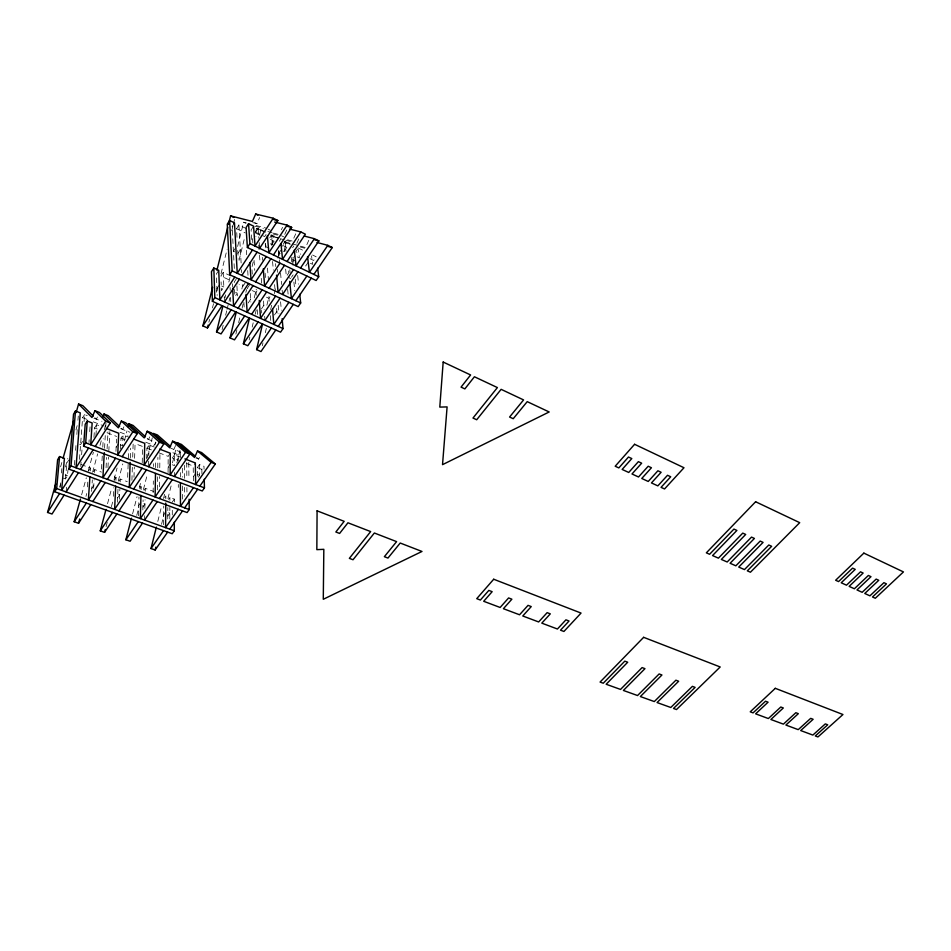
<?xml version="1.0" encoding="UTF-8"?>
<svg xmlns="http://www.w3.org/2000/svg" width="951" height="951" viewBox="0 0 951 951"><rect width="100%" height="100%" fill="white"/><g stroke="black" fill="none" stroke-linecap="round" stroke-linejoin="round"><path stroke-width="0.71" stroke-dasharray="4.75 3.57" d="M174.354 501.997L174.354 499.12L169.908 497.468L168.553 499.43M174.449 476.51L174.461 472.421M180.999 457.395L174.485 454.875L174.473 465.61L172.345 464.789M172.286 515.014L172.297 509.26M169.801 518.937L169.849 507.43M169.884 500.321L169.908 497.468M165.819 498.811L165.843 495.97L164.487 497.932M167.756 518.984L167.828 507.537M168.065 472.576L168.172 456.361L170.277 453.235M163.56 524.786L163.738 506.039M159.518 486.805L159.649 476.546M159.768 467.714L159.958 452.878M157.426 489.872L157.616 476.665M157.747 467.785L157.902 457.395M155.584 467.619L155.679 461.675M153.135 492.701L153.337 480.956M153.598 466.525L153.646 463.708M146.692 458.929L146.941 448.171L149.034 445.009L154.347 447.065M148.606 465.324L148.689 461.223M148.808 455.755L149.034 445.009M144.588 520.102L144.683 515.727M144.861 508.428L145.063 499.762M145.265 491.215L145.337 488.362L153.539 491.405M142.852 509.962L143.102 499.905M141.117 489.682L141.188 486.829L138.406 485.795M142.222 462.757L142.65 446.506L134.531 443.38M138.442 515.751L138.977 496.957M133.984 477.271L134.317 466.989M134.602 458.299L135.101 442.797M131.916 480.374L132.355 467.143M132.7 457.146L133.176 443.047M130.311 458.085L130.656 448.23M127.66 477.307L128.159 464.064M128.373 458.37L128.682 449.906M119.434 499.192L119.874 489.087M120.171 481.943L120.302 479.078L127.268 481.658M129.859 437.567L123.083 434.952L122.631 445.722L120.432 444.878M117.413 502.235L117.983 489.254M120.539 448.943L121.003 438.149L123.083 434.952M115.951 480.374L116.081 477.509L112.087 476.035M113.335 496.291L113.74 487.708M115.939 451.368L116.509 439.16M107.95 467.559L108.497 457.241M108.806 451.356L109.841 431.599M106.06 467.761L106.619 457.443M107.083 448.836L107.998 431.885M104.551 448.301L105.264 435.594M105.739 427.13L105.977 422.886M101.507 469.069L102.28 455.802M102.767 447.208L103.255 438.72M93.614 488.315L94.161 479.649M94.613 472.481L94.791 469.616L101.448 472.088M91.605 491.405L92.342 479.863M95.944 435.487L96.622 424.693L102.149 426.833M90.297 470.888L90.488 468.023L81.001 464.504M93.947 437.401L94.565 427.938L96.622 424.693M87.444 486.888L87.932 479.708M88.99 442.524L89.18 439.778M89.739 431.623L90.107 426.226M80.752 466.501L81.085 462.067M81.62 454.697L82.059 448.789M84.057 421.626L84.58 414.553L87.254 415.599M79.48 459.369L82.606 417.703L84.58 414.553M74.428 465.087L74.903 459.178M75.593 450.31L76.056 444.402M76.841 434.429L77.281 428.77M77.946 420.271L78.279 416.027M66.13 491.964L66.748 484.606M63.277 478.103L65.488 478.9L67.473 475.773L67.961 470.032M65.488 478.9L66.82 463.089L68.793 459.975M60.151 487.601L60.662 481.717M61.435 472.98L61.815 468.665M262.31 345.748L262.975 342.859M265.317 332.719L266.316 328.38M270.643 309.562L271.653 305.212M274.316 293.633L275.647 287.844M283.98 251.646L285.989 242.957L283.897 241.934M266.886 305.271L268.871 296.688M277.835 258.078L279.487 250.921M249.15 339.994L249.828 337.13M252.181 327.096L253.192 322.805M255.213 314.199L256.223 309.895M271.392 245.406L273.412 236.811L271.308 235.777M254.25 297.865L256.294 289.259M235.872 334.098L236.906 329.795M238.63 322.603L240.021 316.849M242.089 308.231L243.123 303.916M245.881 292.421L246.571 289.544M252.098 266.542L253.477 260.788M259.682 234.921L260.717 230.606L256.461 228.525L255.415 232.84M241.851 288.961L243.242 283.196M222.106 329.593L223.164 325.266M225.637 315.173L226.695 310.846M227.051 309.408L229.88 297.865M239.058 260.384L244.716 237.31M224.959 297.734L225.672 294.881M228.834 282.067L230.237 276.361M237.619 246.452L243.599 222.225L246.38 222.962M161.539 524.31L164.024 514.325M167.935 498.633L171.489 484.356M176.827 462.959L180.024 450.12M157.795 521.41L161.729 505.694M163.524 498.562L164.594 494.27M172.464 462.852L176.399 447.136M208.875 322.211L209.589 319.358M212.453 307.934L213.523 303.654M216.376 292.23L217.446 287.951M221.024 273.674L227.087 249.4M231.735 230.843L233.161 225.137M233.518 223.711L234.588 219.431M136.754 515.406L138.977 506.788M143.411 489.563L147.476 473.764M154.882 445.056L155.619 442.179M132.581 513.909L137.039 496.66M139.274 488.029L141.14 480.849M147.096 457.847L152.315 437.733M106.084 526.64L107.225 522.361M111.398 506.681L112.919 500.975M118.245 481.016L122.798 463.91M107.534 503.721L111.731 488.029M114.025 479.459L117.092 468.047M124.355 440.931L127.03 430.934M85.959 496.363L86.731 493.533M92.58 472.29L97.656 453.877M99.998 445.389L101.555 439.719M104.277 429.804L106.227 422.731M81.62 494.805L86.327 477.794M88.288 470.709L93.388 452.272M59.723 486.936L60.543 484.083M65.405 466.977L67.842 458.43M75.949 429.923L77.162 425.656M60.614 466.798L61.839 462.519M97.406 416.99L96.408 419.26L94.315 417.168M123.915 426.821L122.727 429.507L120.646 427.534M149.711 436.901L148.534 439.564L146.466 437.674M252.788 222.605L256.913 223.675L259.635 217.506M173.855 449.431L175.614 445.472M281.425 229.75L282.506 227.313M284.765 234.374L286.917 229.5M295.713 233.839L292.48 241.138L287 239.628M195.954 458.037L198.7 459.107L199.853 456.492M296.855 243.278L300.076 236.003M308.778 240.306L305.556 247.557L299.969 245.988M82.594 441.407L80.585 444.592L78.386 443.76M234.493 222.855L232.127 226.552L234.398 269.906M237.013 237.393L236.526 228.692L238.891 224.995L247.64 229.262M88.514 471.102L90.488 468.023M218.742 270.298L216.388 273.959L217.161 295.404M235.23 248.425L233.423 251.23L235.67 252.3M93.471 471.672L94.791 469.616M230.831 275.921L223.212 272.378L220.858 276.028L229.738 280.141M252.954 227.111L251.088 229.999L251.777 239.878L254.072 240.995M237.916 253.37L240.341 249.637L238.083 248.556M219.301 284.896L216.911 288.581L219.182 289.615M116.129 447.255L118.221 444.034M255.629 232.21L258.113 228.371L267.148 232.793L264.663 236.609L255.629 232.21L255.938 236.442M91.795 488.469L93.804 485.379L91.629 484.582M223.212 272.378L223.83 286.976L221.44 290.649L221.084 281.876M236.514 278.572L234.148 282.197L237.916 283.945M269.775 237.845L271.641 234.992L278.037 238.119M268.871 248.152L265.472 246.499L267.362 243.634M235.705 295.606L237.31 293.181L233.946 291.636M114.084 480.552L116.081 477.509M245.31 282.661L242.945 286.263L239.176 284.527M271.962 244.288L273.555 241.875L269.87 240.092M118.97 481.099L120.302 479.078M249.685 284.706L247.308 288.296L251.04 290.031M279.332 241.257L280.593 239.367M283.16 244.371L285.038 241.542L290.091 244.015M280.914 250.208L279.023 253.049L282.376 254.678M117.603 497.837L119.624 494.805L117.496 494.021M248.235 302.929L250.648 299.315L248.425 298.293M256.223 295.262L256.009 292.337L258.399 288.759M283.921 251.67L286.31 248.092L282.673 246.321M292.623 247.747L293.883 245.869M297.651 248.96L295.773 251.765L300.766 254.202M293.027 265.305L292.421 259.528L294.953 255.76M139.845 488.826L141.188 486.829M261.43 308.98L263.843 305.39L261.656 304.379M269.192 301.265L268.955 298.329L271.344 294.786M287.178 275.208L288.807 272.782L288.522 269.882M143.993 490.347L145.337 488.362M291.493 277.264L293.122 274.851M138.739 505.528L140.772 502.52M174.485 454.875L172.369 457.99L177.575 459.999M170.229 463.981L168.101 467.107L171.275 468.32M308.219 262.203L305.675 265.947L307.874 267.005M178.277 460.771L178.265 454.84L180.298 451.856L170.716 448.206M142.923 507.049L144.968 504.042L142.864 503.281M274.482 314.959L276.907 311.405L274.732 310.406M193.398 480.837L193.208 466.026L195.324 462.947M163.655 514.586L165.712 511.614M172.321 502.057L174.354 499.12M199.46 464.552L199.651 475.262L197.499 478.341L197.332 467.619L199.46 464.552L203.989 466.299L204.049 469.188M193.338 476.748L195.49 473.657M167.768 516.072L169.825 513.112L167.768 512.363M201.933 473.693L201.85 469.366L203.989 466.299M256.14 225.518L265.9 228.085M254.916 226.195L263.344 228.418M256.461 228.525L262.155 230.047M267.861 231.58L272.129 232.733M273.555 233.114L279.261 234.647M260.717 230.606L264.77 231.699M272.878 233.887L278.274 235.349M270.571 235.123L278.786 237.381M273.412 236.811L278.928 238.332M280.307 238.713L284.444 239.854M285.823 240.234L294.097 242.517M284.599 241.697L298.578 245.608M285.989 242.957L290.21 244.145M300.052 246.915L305.675 248.496M65.262 474.965L67.473 475.773M197.57 474.466L199.651 475.262M94.565 427.938L97.323 429.008M106.976 432.741L116.64 436.461M121.003 438.149L125.068 439.719M146.941 448.171L152.243 450.215M158.876 452.783L168.172 456.361M186.693 463.517L193.208 466.026M197.332 467.619L201.85 469.366M82.606 417.703L87.944 419.783M93.293 421.852L103.992 426M120.028 432.23L127.898 435.285M145.729 442.215L153.967 445.413L155.988 442.381L146.371 438.625M172.88 452.747L178.265 454.84M93.935 418.202L101.959 421.329M120.551 428.663L129.907 432.218M221.571 285.942L223.83 286.976M252.288 290.602L256.009 292.337M266.494 297.188L268.955 298.329M288.522 277.442L290.673 278.465M292.421 259.528L295.749 261.145M270.262 243.777L272.521 244.871L271.641 234.992M297.176 256.841L299.387 257.923L298.436 249.435M310.418 263.272L312.606 264.342L311.559 255.855M236.526 228.692L245.275 232.936M270.429 239.414L274.257 241.281M282.53 245.31L287.582 247.771M310.062 258.731L313.64 260.479L316.16 256.77L312.582 255.023M255.712 233.185L260.657 235.598M298.281 248.021L304.534 251.088M243.599 222.225L245.75 223.283M254.654 222.57L256.913 223.675M268.134 229.179L270.369 230.273M281.472 235.729L283.683 236.811M196.536 457.276L198.7 459.107M297.687 275.517L298.626 284.183M292.92 257.412L293.538 263.201M295.238 279.118L295.999 286.358M291.291 257.412L291.755 261.775M293.883 282.031L294.786 290.649M289.782 269.739L290.079 272.64M285.038 241.542L286.025 251.433M285.645 269.145L286.358 276.42M287.642 289.366L288.212 295.119M278.75 250.22L279.558 258.815M278.5 251.219L279.178 258.482M279.321 259.932L279.725 264.283M280.533 272.949L281.615 284.432M282.15 290.174L282.554 294.489M280.581 301.788L281.353 310.252M277.419 269.383L277.692 272.295M275.517 263.653L275.778 266.553M278.179 305.319L278.94 313.794M272.568 261.489L273.329 270.215M274.589 284.599L274.97 288.914M276.646 308.481L277.264 315.494M265.448 243.504L265.804 247.854M267.481 268.111L268.539 281.032M265.246 243.67L265.472 246.499M270.369 315.708L270.809 321.165M265.139 273.234L265.484 277.549M262.369 257.364L262.595 260.265M258.113 228.371L258.874 238.249M259.207 242.553L259.647 248.306M263.51 301.003L264.152 309.479M264.675 316.303L264.996 320.392M258.731 245.061L259.397 253.774M259.504 255.237L260.051 262.5M261.263 278.334L261.81 285.514M261.525 310.347L261.727 313.081M252.514 238.63L252.823 242.981M254.048 260.336L254.761 270.381M257.234 309.705L257.626 315.161M252.003 269.799L252.288 274.114M250.256 293.467L250.826 302.038M246.392 250.363L246.678 254.725M247.7 270.56L248.068 276.301M243.884 302.275L244.288 309.099M238.891 224.995L241.185 263.974M241.518 269.704L241.685 272.568M237.75 250.47L238.237 259.112M236.918 285.871L237.453 295.904M234.528 289.508L234.826 295.357M232.46 283.814L232.615 286.738M230.083 287.464L230.225 290.388M230.558 297.508L230.76 301.598M224.234 296.522L224.4 300.611M188.774 462.483L188.928 478.662M186.705 462.519L186.836 478.71M186.895 487.542L186.931 491.964M184.387 465.265L184.458 478.591M184.518 487.387L184.565 496.16M182.33 468.261L182.366 477.152M182.414 486.009L182.461 499.18M180.298 451.856L180.321 457.776M180.369 472.588L180.381 477.033M178.312 484.463L178.312 487.387"/><path stroke-width="1.43" d="M73.964 470.995L61.637 490.347L64.406 458.358L59.568 456.563L57.619 459.69L54.671 491.726L172.226 533.737L174.306 530.765L174.318 522.135M165.783 503.079L165.581 527.639L178.348 509.356M155.489 473.503L155.108 496.957L168.03 478.032M140.962 495.388L140.344 518.58L153.004 500.036M130.156 462.436L129.265 487.423L142.079 468.225M115.689 486.092L114.619 509.356L127.172 490.55M104.301 452.664L102.898 477.699L115.606 458.227M89.929 476.629L88.384 499.941L100.83 480.873M204.251 479.256L204.441 487.887L202.266 490.978L83.605 446.138L85.697 442.845L87.242 421.055L92.164 422.957L90.702 444.747L105.704 421.21L94.969 410.713L91.974 417.525L78.576 404.02L76.128 412.579M83.605 446.138L85.186 424.324L87.242 421.055M189.13 499.251L189.225 509.546L187.097 512.565L68.983 469.164L71.028 465.942L75.486 411.01L80.253 412.865L76.021 467.785L88.609 448.028M68.983 469.164L73.524 414.172L75.486 411.01M54.671 491.726L56.68 488.564L59.568 456.563M275.766 329.985L260.978 351.549L256.604 349.611L262.571 323.863L247.807 345.724L243.385 343.775L249.495 317.955M249.186 317.955L234.493 339.852L230.023 337.878L236.288 311.976M235.682 311.845L221.048 333.92L216.531 331.923L222.855 306.281M156.368 527.116L151.007 548.549L155.144 549.987L155.857 547.134M212.608 287.321L202.884 325.908L207.449 327.917L208.162 325.064M216.923 270.179L227.717 227.301M228.442 224.448L230.594 215.877L252.395 221.452L255.664 214.046L273.21 218.231L277.847 220.537L259.647 248.306M142.519 523.121L130.097 541.25L125.877 539.776L131.464 518.212M106.001 509.439L100.259 530.848L104.562 532.346L105.323 529.493M128.171 426.654L128.932 423.801L133.057 425.418L145.444 436.735M80.443 499.049L74.166 521.73L78.553 523.264L79.718 519.02M103.207 416.835L103.992 414.006L108.176 415.646L119.612 426.535M64.121 495.102L52.02 514.015L47.55 512.446L55.717 483.916M63.063 458.239L73.679 421.138M122.168 456.682L137.324 433.549L125.698 422.779L121.348 421.067L118.376 427.819L103.992 414.006M148.57 466.691L163.857 443.903L151.482 432.895L147.215 431.231L144.267 437.9L128.932 423.801M174.449 476.51L189.855 454.043L176.779 442.833L172.595 441.193L169.67 447.802L153.432 433.418L157.462 434.999L170.574 446.542M199.841 486.151L215.342 463.993L201.6 452.569L197.487 450.964L194.586 457.514L177.48 442.857L181.439 444.414L195.466 456.349M252.49 249.958L237.251 273.282L234.493 222.855L229.631 220.489L227.277 224.198L229.69 274.708L298.162 306.614L300.682 302.965L299.731 294.299M47.55 512.446L59.628 493.498M66.13 491.964L78.481 472.659M80.538 469.449L93.15 449.74M95.243 446.459L110.268 422.993L99.403 412.461L94.969 410.713M234.778 277.086L219.883 299.886L218.742 270.298L213.82 268.004L211.467 271.665L212.394 301.312L280.569 332.161L283.029 328.594L282.126 318.716M273.21 218.231L255.023 246.071L253.572 226.148L248.556 223.699L246.083 227.551L247.379 247.51L316.136 280.497L318.716 276.765L317.622 268.194M212.394 301.312L214.819 297.592L213.82 268.004M229.69 274.708L232.163 270.904L229.631 220.489M247.379 247.51L249.911 243.611L248.556 223.699M74.166 521.73L86.363 503.043M137.324 433.549L132.855 431.802L117.722 454.994L118.709 433.252L106.286 428.437M202.884 325.908L217.458 303.595M78.553 523.264L90.761 504.624M92.794 501.522L105.264 482.502M107.332 479.34L120.064 459.904M207.449 327.917L222.035 305.675M224.46 301.978L239.379 279.225M241.851 275.445L257.103 252.17M216.531 331.923L231.152 309.8M248.532 283.493L233.577 306.115L232.686 288.201M266.304 256.58L251.016 279.725L249.863 262.512M273.424 254.939L291.684 227.396L287.083 225.125L268.848 252.74L267.397 235.622M238.119 308.172L253.073 285.609M255.569 281.853L270.869 258.779M100.259 530.848L112.575 512.411M163.857 443.903L159.471 442.191L144.207 465.039L144.742 443.344L133.913 439.148M230.023 337.878L244.692 315.922M262.131 289.829L247.141 312.273L246.036 294.358M279.963 263.142L264.628 286.096L263.272 268.871M287.047 261.501L305.366 234.184L300.825 231.937L282.518 259.326L280.997 243.611M104.562 532.346L116.89 513.956M118.934 510.901L131.511 492.142M133.604 489.028L146.442 469.877M251.623 314.317L266.637 291.933M269.133 288.201L284.492 265.305M243.385 343.775L258.101 321.997M275.6 296.106L260.55 318.371L259.243 300.445M293.49 269.632L278.096 292.397L276.551 275.172M300.528 267.992L318.894 240.9L314.401 238.677L296.046 265.84L294.334 250.113M264.996 320.392L280.058 298.174M282.554 294.489L297.96 271.772M125.877 539.776L138.287 521.6M189.855 454.043L185.552 452.367L170.181 474.894L170.277 453.235L159.661 449.122M256.604 349.611L271.368 328M288.914 302.311L273.829 324.398L272.568 309.408M306.864 276.04L291.434 298.638L289.686 281.401M313.854 274.423L332.279 247.545L327.833 245.346L309.432 272.283L307.542 256.556M144.588 520.102L157.26 501.605M159.364 498.526L172.309 479.649M278.215 326.395L293.324 304.368M295.844 300.694L311.286 278.168M151.007 548.549L163.513 530.622M193.481 487.649L180.464 506.312L180.393 482.906M215.342 463.993L211.134 462.352L195.644 484.558L195.324 462.947L184.91 458.905M155.144 549.987L167.661 532.108M169.742 529.136L182.521 510.889M184.637 507.858L197.677 489.242M273.769 219.55L277.847 220.537M274.673 222.07L287.083 225.125M287.511 226.362L291.684 227.396M289.544 229.084L300.825 231.937M304.332 236.074L314.401 238.677M314.864 239.854L318.894 240.9M316.945 242.457L327.833 245.346M328.178 246.452L332.279 247.545M56.68 488.564L174.306 530.765M71.028 465.942L189.225 509.546M85.697 442.845L204.441 487.887M105.704 421.21L110.268 422.993M78.576 404.02L82.844 405.697L93.269 416.134M214.819 297.592L283.029 328.594M232.163 270.904L300.682 302.965M249.911 243.611L318.716 276.765M230.594 215.877L233.851 217.47M255.664 214.046L257.923 215.164M197.487 450.964L211.134 462.352M172.595 441.193L185.552 452.367M147.215 431.231L159.471 442.191M121.348 421.067L132.855 431.802M317.087 510.83L316.838 549.654L323.827 549.321L323.281 599.285L421.982 551.461L400.216 543.033L387.972 558.059L384.359 556.692L396.603 541.63L374.361 533.012L353.023 559.747L349.35 558.368L370.664 531.585L347.947 522.788L339.614 533.44L335.846 532.001L344.167 521.326L317.087 510.83M443.178 362.046L439.79 407.099L447.101 406.909L442.524 464.659L549.167 411.973L527.223 401.643L513.231 418.713L509.581 417.037L523.573 399.919L501.129 389.339L476.701 419.748L472.98 418.06L497.397 387.58L474.418 376.762L464.861 388.9L461.045 387.128L470.602 374.967L443.178 362.046M493.7 579.242L476.736 598.666L480.386 600.045L488.838 590.405L492.154 591.665L483.702 601.294L500.143 607.475L508.607 597.941L511.876 599.189L503.4 608.699L519.555 614.774L528.043 605.359L531.252 606.583L522.765 615.986L538.646 621.954L547.146 612.658L550.308 613.859L541.797 623.143L557.429 629.015L565.94 619.826L569.043 621.015L560.519 630.192L563.919 631.464L581.049 613.074L493.7 579.242M634.59 444.295L615.19 466.24L618.839 467.916L628.492 457.027L631.809 458.572L622.144 469.437L628.73 472.469L638.383 461.651L641.663 463.185L631.999 473.978L638.525 476.986L648.19 466.24L651.435 467.749L641.77 478.472L648.237 481.456L657.902 470.781L661.123 472.278L651.447 482.93L657.854 485.878L667.531 475.274L670.717 476.772L661.04 487.352L664.547 488.957L683.983 467.737L634.59 444.295M755.617 501.748L706.343 552.84L709.601 554.278L733.934 529.089L736.894 530.432L712.549 555.574L718.421 558.154L742.767 533.119L745.691 534.45L721.345 559.438L727.182 561.993L751.516 537.113L754.416 538.444L730.083 563.265L735.86 565.809L760.194 541.071L763.071 542.391L738.737 567.069L744.467 569.59L768.8 545.006L771.653 546.302L747.32 570.838L750.446 572.217L799.708 522.67L755.617 501.748M643.637 637.325L600.069 682.069L603.267 683.222L624.807 661.147L627.708 662.229L606.167 684.256L620.539 689.427L642.103 667.59L644.968 668.66L623.392 690.45L637.55 695.538L659.138 673.95L661.944 674.996L640.356 696.548L654.3 701.565L675.899 680.203L678.657 681.237L657.058 702.551L670.788 707.485L692.399 686.36L695.122 687.371L673.51 708.459L676.494 709.541L720.204 666.972L643.637 637.325M863.853 553.125L835.644 580.253L838.568 581.584L852.583 568.139L855.234 569.364L841.219 582.785L846.509 585.186L860.512 571.813L863.139 573.037L849.136 586.375L854.378 588.764L868.37 575.462L870.985 576.675L856.982 589.941L862.177 592.307L876.168 579.088L878.76 580.288L864.768 593.483L869.927 595.825L883.907 582.678L886.475 583.866L872.495 596.99L875.312 598.262L903.45 571.92L863.853 553.125M775.303 688.322L750.232 711.823L753.061 712.881L765.519 701.22L768.087 702.183L755.629 713.832L768.349 718.552L780.807 707.009L783.327 707.972L770.869 719.491L783.41 724.139L795.856 712.715L798.341 713.666L785.895 725.066L798.246 729.643L810.692 718.35L813.141 719.277L800.694 730.558L812.867 735.075L825.313 723.889L827.727 724.805L815.292 735.967L817.943 736.954L842.955 714.522L775.303 688.322"/></g></svg>
